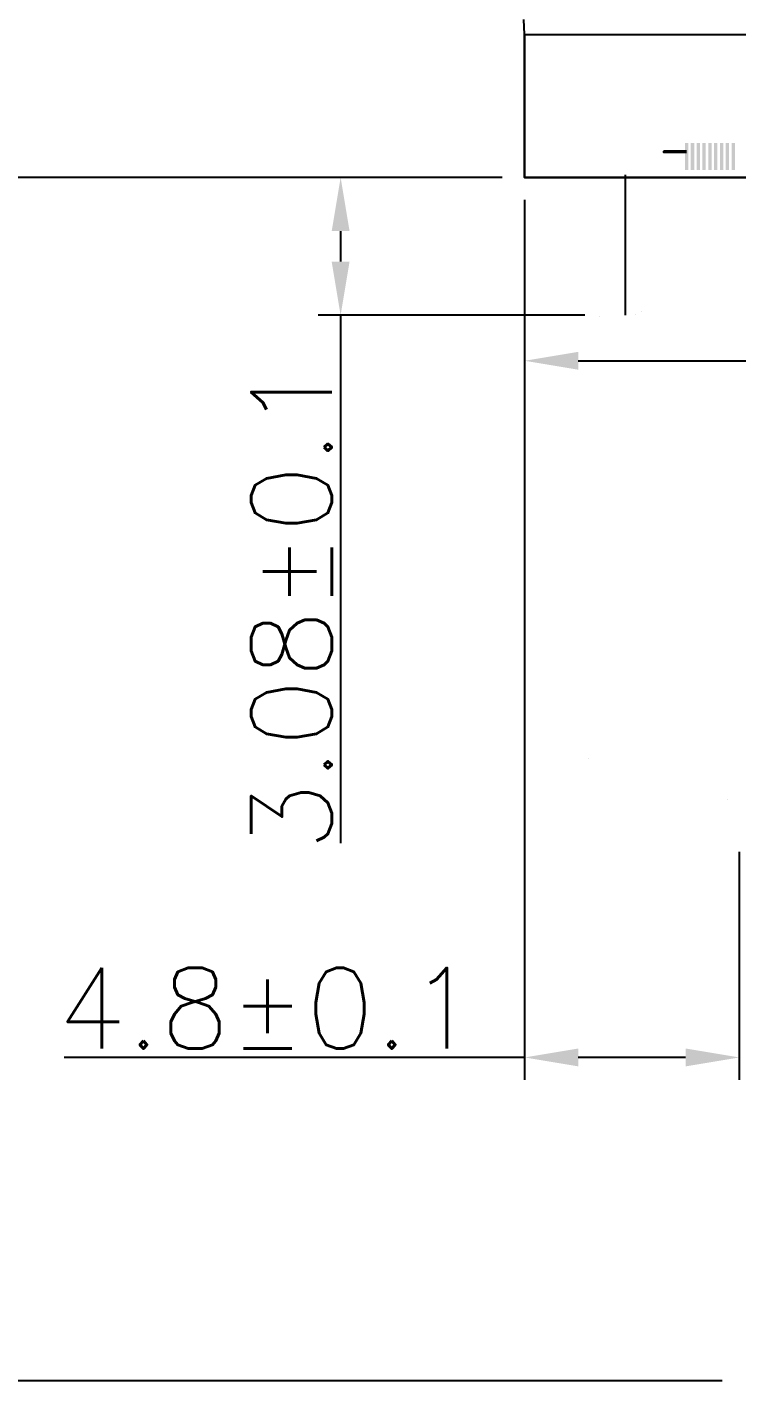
# Model space of a CAD drawing. Header units: millimetres. Extents: x 3800 to 4180, y 866 to 1126.
# Drawn here: x 3892.29 to 3908.17, y 963.82 to 994.09 of the extents above; entities that cross this region are included whole.
import ezdxf

# ---------------------------------------------------------------- set-up
doc = ezdxf.new("R2010")
doc.units = ezdxf.units.MM
doc.layers.add('', color=7, linetype='Continuous')
doc.layers.add('2-FPC', color=3, linetype='Continuous')
doc.styles.get("Standard").update_dxf_attribs({"font": 'txt', "bigfont": 'gbcbig.shx'})
doc.dimstyles.new('ISO-25$0', dxfattribs={"dimtxt": 1.8, "dimasz": 1.2, "dimexe": 0.5, "dimexo": 0.5, "dimgap": 0.2, "dimtad": 1, "dimdec": 3, "dimdsep": 46, "dimtxsty": 'Standard', "dimcen": 2.5, "dimclrd": 3, "dimclre": 3, "dimclrt": 3, "dimadec": 0, "dimazin": 0, "dimtp": 1.2, "dimtm": 1.2, "dimtfac": 1, "dimtdec": 3, "dimtmove": 0, "dimatfit": 3, "dimfxl": 1, "dimtolj": 1, "dimarcsym": 0})

# ---------------------------------------------------------------- blocks, each defined once
blk = doc.blocks.new('*D134')
at = {"layer": '2-FPC', "lineweight": -2, "transparency": 16777216}
for p, q in [((3918.621, 1050.435), (3868.867, 1050.435)), ((3869.367, 1049.235), (3869.367, 991.925)), ((3902.921, 990.725), (3868.867, 990.725))]:
    blk.add_line(p, q, dxfattribs=at)
at = {"layer": '2-FPC', "transparency": 16777216}
for points in [[(3869.167, 1049.235), (3869.567, 1049.235), (3869.367, 1050.435)], [(3869.167, 991.925), (3869.567, 991.925), (3869.367, 990.725)]]:
    blk.add_solid(points, dxfattribs=at)
at = {"layer": 'Defpoints', "color": 0, "transparency": 16777216}
for p in [(3919.121, 1050.435), (3869.367, 990.725), (3903.421, 990.725)]:
    blk.add_point(p, dxfattribs=at)
at = {"layer": '2-FPC', "transparency": 16777216, "insert": (3868.267, 1020.58), "char_height": 1.8, "attachment_point": 5, "rotation": 90}
blk.add_mtext('\\A1;59.71 %%P0.15LCM', dxfattribs=at)
blk = doc.blocks.new('RECTANGLE_18')
blk.add_solid([(0.037464, 0.299974), (0.037464, -0.299974), (-0.037464, 0.299974), (-0.037464, -0.299974)])
blk = doc.blocks.new('ROUND_21')
at = {"const_width": 0.037464}
blk.add_lwpolyline([(-0.018732, 0, 1), (0.018732, 0, 1)], format="xyb", close=True, dxfattribs=at)
blk = doc.blocks.new('ROUND_25')
at = {"const_width": 0.00005}
blk.add_lwpolyline([(-0.000024, 0, 1), (0.000024, 0, 1)], format="xyb", close=True, dxfattribs=at)
blk = doc.blocks.new('*D144')
at = {"layer": '2-FPC', "lineweight": -2, "transparency": 16777216}
for p, q in [((3902.921, 990.725), (3875.002, 990.725)), ((3875.502, 989.525), (3875.502, 965.025)), ((3907.836, 963.825), (3875.002, 963.825))]:
    blk.add_line(p, q, dxfattribs=at)
at = {"layer": '2-FPC', "transparency": 16777216}
for points in [[(3875.302, 989.525), (3875.702, 989.525), (3875.502, 990.725)], [(3875.302, 965.025), (3875.702, 965.025), (3875.502, 963.825)]]:
    blk.add_solid(points, dxfattribs=at)
at = {"layer": 'Defpoints', "color": 0, "transparency": 16777216}
for p in [(3903.421, 990.725), (3875.502, 963.825), (3908.336, 963.825)]:
    blk.add_point(p, dxfattribs=at)
at = {"layer": '2-FPC', "transparency": 16777216, "insert": (3874.402, 977.275), "char_height": 1.8, "attachment_point": 5, "rotation": 90}
blk.add_mtext('\\A1;26.9%%P0.5', dxfattribs=at)
blk = doc.blocks.new('*D146')
at = {"layer": '2-FPC', "lineweight": -2, "transparency": 16777216}
for p, q in [((3902.921, 990.725), (3898.805, 990.725)), ((3899.305, 989.525), (3899.305, 988.845)), ((3904.764, 987.645), (3898.805, 987.645)), ((3899.305, 987.645), (3899.305, 975.845))]:
    blk.add_line(p, q, dxfattribs=at)
at = {"layer": '2-FPC', "transparency": 16777216}
for points in [[(3899.105, 989.525), (3899.505, 989.525), (3899.305, 990.725)], [(3899.105, 988.845), (3899.505, 988.845), (3899.305, 987.645)]]:
    blk.add_solid(points, dxfattribs=at)
at = {"layer": 'Defpoints', "color": 0, "transparency": 16777216}
for p in [(3903.421, 990.725), (3899.305, 987.645), (3905.264, 987.645)]:
    blk.add_point(p, dxfattribs=at)
at = {"layer": '2-FPC', "transparency": 16777216, "insert": (3898.205, 981.145), "char_height": 1.8, "attachment_point": 5, "rotation": 90}
blk.add_mtext('\\A1;3.08%%P0.1', dxfattribs=at)
blk = doc.blocks.new('*D147')
at = {"layer": '2-FPC', "lineweight": -2, "transparency": 16777216}
for p, q in [((3903.421, 990.225), (3903.421, 986.128)), ((3934.821, 990.225), (3934.821, 986.128)), ((3904.621, 986.628), (3933.621, 986.628))]:
    blk.add_line(p, q, dxfattribs=at)
at = {"layer": '2-FPC', "transparency": 16777216}
for points in [[(3904.621, 986.828), (3904.621, 986.428), (3903.421, 986.628)], [(3933.621, 986.828), (3933.621, 986.428), (3934.821, 986.628)]]:
    blk.add_solid(points, dxfattribs=at)
at = {"layer": 'Defpoints', "color": 0, "transparency": 16777216}
for p in [(3903.421, 990.725), (3934.821, 990.725), (3934.821, 986.628)]:
    blk.add_point(p, dxfattribs=at)
at = {"layer": '2-FPC', "transparency": 16777216, "insert": (3919.121, 987.728), "char_height": 1.8, "attachment_point": 5}
blk.add_mtext('\\A1;31.4%%P0.1', dxfattribs=at)
blk = doc.blocks.new('*D150')
at = {"layer": '2-FPC', "lineweight": -2, "transparency": 16777216}
for p, q in [((3903.421, 990.225), (3903.421, 970.555)), ((3908.221, 975.648), (3908.221, 970.555)), ((3903.421, 971.055), (3893.121, 971.055)), ((3907.021, 971.055), (3904.621, 971.055))]:
    blk.add_line(p, q, dxfattribs=at)
at = {"layer": '2-FPC', "transparency": 16777216}
for points in [[(3904.621, 971.255), (3904.621, 970.855), (3903.421, 971.055)], [(3907.021, 971.255), (3907.021, 970.855), (3908.221, 971.055)]]:
    blk.add_solid(points, dxfattribs=at)
at = {"layer": 'Defpoints', "color": 0, "transparency": 16777216}
for p in [(3903.421, 990.725), (3908.221, 976.148), (3908.221, 971.055)]:
    blk.add_point(p, dxfattribs=at)
at = {"layer": '2-FPC', "transparency": 16777216, "insert": (3897.671, 972.155), "char_height": 1.8, "attachment_point": 5}
blk.add_mtext('\\A1;4.8%%P0.1', dxfattribs=at)

msp = doc.modelspace()

# ---------------------------------------------------------------- linework, layer by layer
at = {"layer": '', "linetype": 'Continuous'}
for p, q in [((3903.4208, 993.9192), (3903.4208, 990.7245)), ((3903.4208, 990.7245), (3934.8208, 990.7245))]:
    msp.add_line(p, q, dxfattribs=at)
at = {"layer": '', "color": 30, "true_color": 0xf26722}
msp.add_line((3905.6786, 987.6445), (3905.6786, 990.7867), dxfattribs=at)
at = {"layer": '', "color": 30, "linetype": 'Continuous', "true_color": 0xf26722}
msp.add_line((3905.5286, 990.7245), (3905.5286, 990.7245), dxfattribs=at)
at = {"layer": '', "color": 4, "linetype": 'Continuous'}
msp.add_lwpolyline([(3903.4208, 993.5245), (3903.4208, 993.9192), (3903.4042, 994.258)], dxfattribs=at)
at = {"layer": '', "color": 4}
msp.add_lwpolyline([(3903.4208, 993.9192), (3934.8208, 993.9192), (3934.8208, 990.7245), (3903.4208, 990.7245)], close=True, dxfattribs=at)
at = {"layer": '', "color": 30, "true_color": 0xf26722}
for points, const_width in [([(3906.2525, 988.1151), (3906.2525, 991.4955)], 0.0001), ([(3906.2525, 991.4955), (3933.9791, 991.4955)], 0.0001), ([(3906.2525, 988.1151), (3906.2525, 991.4955)], 0.0001), ([(3906.2525, 991.4955), (3933.9791, 991.4955)], 0.0001), ([(3907.045, 991.2994), (3906.5451, 991.2994)], 0.0749), ([(3906.2352, 988.0138), (3906.2449, 988.0562)], 0.0001), ([(3906.2352, 988.0138), (3906.2449, 988.0562)], 0.0001), ([(3906.2449, 988.0562), (3906.2505, 988.0994)], 0.0001), ([(3906.2449, 988.0562), (3906.2505, 988.0994)], 0.0001), ([(3906.2505, 988.0994), (3906.2525, 988.1151)], 0.0001), ([(3906.0389, 987.7344), (3906.0734, 987.7611)], 0.0001), ([(3906.0389, 987.7344), (3906.0734, 987.7611)], 0.0001), ([(3906.0734, 987.7611), (3906.1057, 987.7903)], 0.0001), ([(3906.0734, 987.7611), (3906.1057, 987.7903)], 0.0001), ([(3906.1057, 987.7903), (3906.1351, 987.8223)], 0.0001), ([(3906.1057, 987.7903), (3906.1351, 987.8223)], 0.0001), ([(3906.1351, 987.8223), (3906.1616, 987.8568)], 0.0001), ([(3906.1351, 987.8223), (3906.1616, 987.8568)], 0.0001), ([(3906.1616, 987.8568), (3906.1852, 987.8934)], 0.0001), ([(3906.1616, 987.8568), (3906.1852, 987.8934)], 0.0001), ([(3906.1852, 987.8934), (3906.2052, 987.932)], 0.0001), ([(3906.1852, 987.8934), (3906.2052, 987.932)], 0.0001), ([(3906.2052, 987.932), (3906.222, 987.9722)], 0.0001), ([(3906.2052, 987.932), (3906.222, 987.9722)], 0.0001), ([(3906.222, 987.9722), (3906.2352, 988.0138)], 0.0001), ([(3906.222, 987.9722), (3906.2352, 988.0138)], 0.0001), ([(3904.8542, 987.4311), (3904.8806, 987.4659)], 0.0001), ([(3904.8542, 987.4311), (3904.8806, 987.4659)], 0.0001), ([(3904.8806, 987.4659), (3904.9101, 987.4979)], 0.0001), ([(3904.8806, 987.4659), (3904.9101, 987.4979)], 0.0001), ([(3904.9101, 987.4979), (3904.9424, 987.5274)], 0.0001), ([(3904.9101, 987.4979), (3904.9424, 987.5274)], 0.0001), ([(3904.9424, 987.5274), (3904.9769, 987.5541)], 0.0001), ([(3904.9424, 987.5274), (3904.9769, 987.5541)], 0.0001), ([(3904.9769, 987.5541), (3905.0137, 987.5774)], 0.0001), ([(3904.9769, 987.5541), (3905.0137, 987.5774)], 0.0001), ([(3905.0137, 987.5774), (3905.0523, 987.5975)], 0.0001), ([(3905.0137, 987.5774), (3905.0523, 987.5975)], 0.0001), ([(3905.0523, 987.5975), (3905.0927, 987.6143)], 0.0001), ([(3905.0523, 987.5975), (3905.0927, 987.6143)], 0.0001), ([(3905.0927, 987.6143), (3905.1344, 987.6275)], 0.0001), ([(3905.0927, 987.6143), (3905.1344, 987.6275)], 0.0001), ([(3905.1344, 987.6275), (3905.1768, 987.6369)], 0.0001), ([(3905.1344, 987.6275), (3905.1768, 987.6369)], 0.0001), ([(3905.1768, 987.6369), (3905.2202, 987.6425)], 0.0001), ([(3905.1768, 987.6369), (3905.2202, 987.6425)], 0.0001), ([(3905.2202, 987.6425), (3905.2637, 987.6445)], 0.0001), ([(3905.2202, 987.6425), (3905.2637, 987.6445)], 0.0001), ([(3905.2637, 987.6445), (3905.7526, 987.6445)], 0.0001), ([(3905.2637, 987.6445), (3905.7526, 987.6445)], 0.0001), ([(3905.7526, 987.6445), (3905.7961, 987.6463)], 0.0001), ([(3905.7526, 987.6445), (3905.7961, 987.6463)], 0.0001), ([(3905.7961, 987.6463), (3905.8392, 987.6521)], 0.0001), ([(3905.7961, 987.6463), (3905.8392, 987.6521)], 0.0001), ([(3905.8392, 987.6521), (3905.8817, 987.6615)], 0.0001), ([(3905.8392, 987.6521), (3905.8817, 987.6615)], 0.0001), ([(3905.8817, 987.6615), (3905.9233, 987.6745)], 0.0001), ([(3905.8817, 987.6615), (3905.9233, 987.6745)], 0.0001), ([(3905.9233, 987.6745), (3905.9634, 987.691)], 0.0001), ([(3905.9233, 987.6745), (3905.9634, 987.691)], 0.0001), ([(3905.9634, 987.691), (3906.002, 987.711)], 0.0001), ([(3905.9634, 987.691), (3906.002, 987.711)], 0.0001), ([(3906.002, 987.711), (3906.0389, 987.7344)], 0.0001), ([(3906.002, 987.711), (3906.0389, 987.7344)], 0.0001), ([(3904.7638, 978.1475), (3904.7656, 987.1881)], 0.0001), ([(3904.7638, 978.1475), (3904.7656, 987.1881)], 0.0001), ([(3904.7656, 987.1881), (3904.7714, 987.2312)], 0.0001), ([(3904.7656, 987.1881), (3904.7714, 987.2312)], 0.0001), ([(3904.7714, 987.2312), (3904.7808, 987.2739)], 0.0001), ([(3904.7714, 987.2312), (3904.7808, 987.2739)], 0.0001), ([(3904.7808, 987.2739), (3904.794, 987.3156)], 0.0001), ([(3904.7808, 987.2739), (3904.794, 987.3156)], 0.0001), ([(3904.794, 987.3156), (3904.8105, 987.3557)], 0.0001), ([(3904.794, 987.3156), (3904.8105, 987.3557)], 0.0001), ([(3904.8105, 987.3557), (3904.8309, 987.3943)], 0.0001), ([(3904.8105, 987.3557), (3904.8309, 987.3943)], 0.0001), ([(3904.8309, 987.3943), (3904.8542, 987.4311)], 0.0001), ([(3904.8309, 987.3943), (3904.8542, 987.4311)], 0.0001), ([(3904.7638, 987.0822), (3904.7656, 987.1259)], 0.0001), ([(3904.7638, 987.0822), (3904.7656, 987.1259)], 0.0001), ([(3904.7676, 978.0606), (3904.7638, 978.1475)], 0.0001), ([(3904.7676, 978.0606), (3904.7638, 978.1475)], 0.0001), ([(3904.7788, 977.974), (3904.7676, 978.0606)], 0.0001), ([(3904.7788, 977.974), (3904.7676, 978.0606)], 0.0001), ([(3904.7978, 977.8889), (3904.7788, 977.974)], 0.0001), ([(3904.7978, 977.8889), (3904.7788, 977.974)], 0.0001), ([(3904.824, 977.8056), (3904.7978, 977.8889)], 0.0001), ([(3904.824, 977.8056), (3904.7978, 977.8889)], 0.0001), ([(3904.8573, 977.7251), (3904.824, 977.8056)], 0.0001), ([(3904.8573, 977.7251), (3904.824, 977.8056)], 0.0001), ([(3904.8977, 977.6476), (3904.8573, 977.7251)], 0.0001), ([(3904.8977, 977.6476), (3904.8573, 977.7251)], 0.0001), ([(3904.9444, 977.5742), (3904.8977, 977.6476)], 0.0001), ([(3904.9444, 977.5742), (3904.8977, 977.6476)], 0.0001), ([(3904.9975, 977.5049), (3904.9444, 977.5742)], 0.0001), ([(3904.9975, 977.5049), (3904.9444, 977.5742)], 0.0001), ([(3905.0564, 977.4406), (3904.9975, 977.5049)], 0.0001), ([(3905.0564, 977.4406), (3904.9975, 977.5049)], 0.0001), ([(3905.1209, 977.3817), (3905.0564, 977.4406)], 0.0001), ([(3905.1209, 977.3817), (3905.0564, 977.4406)], 0.0001), ([(3905.19, 977.3286), (3905.1209, 977.3817)], 0.0001), ([(3905.19, 977.3286), (3905.1209, 977.3817)], 0.0001), ([(3905.2637, 977.2816), (3905.19, 977.3286)], 0.0001), ([(3905.2637, 977.2816), (3905.19, 977.3286)], 0.0001), ([(3905.3409, 977.2412), (3905.2637, 977.2816)], 0.0001), ([(3905.3409, 977.2412), (3905.2637, 977.2816)], 0.0001), ([(3905.4217, 977.208), (3905.3409, 977.2412)], 0.0001), ([(3905.4217, 977.208), (3905.3409, 977.2412)], 0.0001), ([(3905.5047, 977.1818), (3905.4217, 977.208)], 0.0001), ([(3905.5047, 977.1818), (3905.4217, 977.208)], 0.0001), ([(3905.5898, 977.1627), (3905.5047, 977.1818)], 0.0001), ([(3905.5898, 977.1627), (3905.5047, 977.1818)], 0.0001), ([(3905.6764, 977.1513), (3905.5898, 977.1627)], 0.0001), ([(3905.6764, 977.1513), (3905.5898, 977.1627)], 0.0001), ([(3905.7638, 977.1475), (3905.6764, 977.1513)], 0.0001), ([(3905.7638, 977.1475), (3905.6764, 977.1513)], 0.0001), ([(3907.308, 977.1437), (3905.7638, 977.1475)], 0.0001), ([(3907.3943, 977.1323), (3907.308, 977.1437)], 0.0001), ([(3907.3943, 977.1323), (3907.308, 977.1437)], 0.0001), ([(3907.4794, 977.1135), (3907.3943, 977.1323)], 0.0001), ([(3907.4794, 977.1135), (3907.3943, 977.1323)], 0.0001), ([(3907.5627, 977.0873), (3907.4794, 977.1135)], 0.0001), ([(3907.5627, 977.0873), (3907.4794, 977.1135)], 0.0001), ([(3907.6432, 977.0538), (3907.5627, 977.0873)], 0.0001), ([(3907.6432, 977.0538), (3907.5627, 977.0873)], 0.0001), ([(3907.7207, 977.0136), (3907.6432, 977.0538)], 0.0001), ([(3907.7207, 977.0136), (3907.6432, 977.0538)], 0.0001), ([(3907.7944, 976.9667), (3907.7207, 977.0136)], 0.0001), ([(3907.7944, 976.9667), (3907.7207, 977.0136)], 0.0001), ([(3907.8634, 976.9136), (3907.7944, 976.9667)], 0.0001), ([(3907.8634, 976.9136), (3907.7944, 976.9667)], 0.0001), ([(3907.9277, 976.8546), (3907.8634, 976.9136)], 0.0001), ([(3907.9277, 976.8546), (3907.8634, 976.9136)], 0.0001), ([(3907.9866, 976.7904), (3907.9277, 976.8546)], 0.0001), ([(3907.9866, 976.7904), (3907.9277, 976.8546)], 0.0001), ([(3908.04, 976.721), (3907.9866, 976.7904)], 0.0001), ([(3908.04, 976.721), (3907.9866, 976.7904)], 0.0001), ([(3908.0867, 976.6476), (3908.04, 976.721)], 0.0001), ([(3908.0867, 976.6476), (3908.04, 976.721)], 0.0001), ([(3908.1271, 976.5702), (3908.0867, 976.6476)], 0.0001), ([(3908.1271, 976.5702), (3908.0867, 976.6476)], 0.0001), ([(3908.1604, 976.4896), (3908.1271, 976.5702)], 0.0001), ([(3908.1604, 976.4896), (3908.1271, 976.5702)], 0.0001), ([(3908.1865, 976.4063), (3908.1604, 976.4896)], 0.0001), ([(3908.1865, 976.4063), (3908.1604, 976.4896)], 0.0001)]:
    msp.add_lwpolyline(points, dxfattribs=dict(at, const_width=const_width))

# ---------------------------------------------------------------- block references
at = {"layer": '', "color": 30, "true_color": 0xf26722, "xscale": -1}
for name, p in [('ROUND_25', (3906.2525, 991.4955)), ('ROUND_25', (3906.2525, 991.4955)), ('RECTANGLE_18', (3907.045, 991.1919)), ('RECTANGLE_18', (3907.175, 991.1919)), ('RECTANGLE_18', (3907.3051, 991.1919)), ('RECTANGLE_18', (3907.4349, 991.1919)), ('RECTANGLE_18', (3907.5649, 991.1919)), ('RECTANGLE_18', (3907.695, 991.1919)), ('RECTANGLE_18', (3907.825, 991.1919)), ('RECTANGLE_18', (3907.9551, 991.1919)), ('RECTANGLE_18', (3908.0851, 991.1919)), ('ROUND_21', (3906.5451, 991.2994)), ('ROUND_25', (3906.2449, 988.0562)), ('ROUND_25', (3906.2449, 988.0562)), ('ROUND_25', (3906.0734, 987.7611)), ('ROUND_25', (3906.0734, 987.7611)), ('ROUND_25', (3906.1057, 987.7903)), ('ROUND_25', (3906.1057, 987.7903)), ('ROUND_25', (3906.1351, 987.8223)), ('ROUND_25', (3906.1351, 987.8223)), ('ROUND_25', (3906.1616, 987.8568)), ('ROUND_25', (3906.1616, 987.8568)), ('ROUND_25', (3906.1852, 987.8934)), ('ROUND_25', (3906.1852, 987.8934)), ('ROUND_25', (3906.2052, 987.932)), ('ROUND_25', (3906.2052, 987.932)), ('ROUND_25', (3906.222, 987.9722)), ('ROUND_25', (3906.222, 987.9722)), ('ROUND_25', (3906.2352, 988.0138)), ('ROUND_25', (3906.2352, 988.0138)), ('ROUND_25', (3904.8806, 987.4659)), ('ROUND_25', (3904.8806, 987.4659)), ('ROUND_25', (3904.9101, 987.4979)), ('ROUND_25', (3904.9101, 987.4979)), ('ROUND_25', (3904.9424, 987.5274)), ('ROUND_25', (3904.9424, 987.5274)), ('ROUND_25', (3904.9769, 987.5541)), ('ROUND_25', (3904.9769, 987.5541)), ('ROUND_25', (3905.0137, 987.5774)), ('ROUND_25', (3905.0137, 987.5774)), ('ROUND_25', (3905.0523, 987.5975)), ('ROUND_25', (3905.0523, 987.5975)), ('ROUND_25', (3905.0927, 987.6143)), ('ROUND_25', (3905.0927, 987.6143)), ('ROUND_25', (3905.1344, 987.6275)), ('ROUND_25', (3905.1344, 987.6275)), ('ROUND_25', (3905.1768, 987.6369)), ('ROUND_25', (3905.1768, 987.6369)), ('ROUND_25', (3905.2202, 987.6425)), ('ROUND_25', (3905.2202, 987.6425)), ('ROUND_25', (3905.2637, 987.6445)), ('ROUND_25', (3905.2637, 987.6445)), ('ROUND_25', (3905.7526, 987.6445)), ('ROUND_25', (3905.7526, 987.6445)), ('ROUND_25', (3905.7961, 987.6463)), ('ROUND_25', (3905.7961, 987.6463)), ('ROUND_25', (3905.8392, 987.6521)), ('ROUND_25', (3905.8392, 987.6521)), ('ROUND_25', (3905.8817, 987.6615)), ('ROUND_25', (3905.8817, 987.6615)), ('ROUND_25', (3905.9233, 987.6745)), ('ROUND_25', (3905.9233, 987.6745)), ('ROUND_25', (3905.9634, 987.691)), ('ROUND_25', (3905.9634, 987.691)), ('ROUND_25', (3906.002, 987.711)), ('ROUND_25', (3906.002, 987.711)), ('ROUND_25', (3906.0389, 987.7344)), ('ROUND_25', (3906.0389, 987.7344)), ('ROUND_25', (3904.7714, 987.2312)), ('ROUND_25', (3904.7714, 987.2312)), ('ROUND_25', (3904.7808, 987.2739)), ('ROUND_25', (3904.7808, 987.2739)), ('ROUND_25', (3904.794, 987.3156)), ('ROUND_25', (3904.794, 987.3156)), ('ROUND_25', (3904.8105, 987.3557)), ('ROUND_25', (3904.8105, 987.3557)), ('ROUND_25', (3904.8309, 987.3943)), ('ROUND_25', (3904.8309, 987.3943)), ('ROUND_25', (3904.8542, 987.4311)), ('ROUND_25', (3904.8542, 987.4311)), ('ROUND_25', (3904.7638, 987.0822)), ('ROUND_25', (3904.7638, 987.0822)), ('ROUND_25', (3904.7656, 987.1259)), ('ROUND_25', (3904.7656, 987.1259)), ('ROUND_25', (3904.7638, 978.1475)), ('ROUND_25', (3904.7638, 978.1475)), ('ROUND_25', (3904.7676, 978.0606)), ('ROUND_25', (3904.7676, 978.0606)), ('ROUND_25', (3904.7788, 977.974)), ('ROUND_25', (3904.7788, 977.974)), ('ROUND_25', (3904.7978, 977.8889)), ('ROUND_25', (3904.7978, 977.8889)), ('ROUND_25', (3904.824, 977.8056)), ('ROUND_25', (3904.824, 977.8056)), ('ROUND_25', (3904.8573, 977.7251)), ('ROUND_25', (3904.8573, 977.7251)), ('ROUND_25', (3904.8977, 977.6476)), ('ROUND_25', (3904.8977, 977.6476)), ('ROUND_25', (3904.9444, 977.5742)), ('ROUND_25', (3904.9444, 977.5742)), ('ROUND_25', (3904.9975, 977.5049)), ('ROUND_25', (3904.9975, 977.5049)), ('ROUND_25', (3905.0564, 977.4406)), ('ROUND_25', (3905.0564, 977.4406)), ('ROUND_25', (3905.1209, 977.3817)), ('ROUND_25', (3905.1209, 977.3817)), ('ROUND_25', (3905.19, 977.3286)), ('ROUND_25', (3905.19, 977.3286)), ('ROUND_25', (3905.2637, 977.2816)), ('ROUND_25', (3905.2637, 977.2816)), ('ROUND_25', (3905.3409, 977.2412)), ('ROUND_25', (3905.3409, 977.2412)), ('ROUND_25', (3905.4217, 977.208)), ('ROUND_25', (3905.4217, 977.208)), ('ROUND_25', (3905.5047, 977.1818)), ('ROUND_25', (3905.5047, 977.1818)), ('ROUND_25', (3905.5898, 977.1627)), ('ROUND_25', (3905.5898, 977.1627)), ('ROUND_25', (3905.6764, 977.1513)), ('ROUND_25', (3905.6764, 977.1513)), ('ROUND_25', (3905.7638, 977.1475)), ('ROUND_25', (3905.7638, 977.1475)), ('ROUND_25', (3907.3943, 977.1323)), ('ROUND_25', (3907.3943, 977.1323)), ('ROUND_25', (3907.4794, 977.1135)), ('ROUND_25', (3907.4794, 977.1135)), ('ROUND_25', (3907.5627, 977.0873)), ('ROUND_25', (3907.5627, 977.0873)), ('ROUND_25', (3907.6432, 977.0538)), ('ROUND_25', (3907.6432, 977.0538)), ('ROUND_25', (3907.7207, 977.0136)), ('ROUND_25', (3907.7207, 977.0136)), ('ROUND_25', (3907.7944, 976.9667)), ('ROUND_25', (3907.7944, 976.9667)), ('ROUND_25', (3907.8634, 976.9136)), ('ROUND_25', (3907.8634, 976.9136)), ('ROUND_25', (3907.9277, 976.8546)), ('ROUND_25', (3907.9277, 976.8546)), ('ROUND_25', (3907.9866, 976.7904)), ('ROUND_25', (3907.9866, 976.7904)), ('ROUND_25', (3908.04, 976.721)), ('ROUND_25', (3908.04, 976.721)), ('ROUND_25', (3908.0867, 976.6476)), ('ROUND_25', (3908.0867, 976.6476)), ('ROUND_25', (3908.1271, 976.5702)), ('ROUND_25', (3908.1271, 976.5702)), ('ROUND_25', (3908.1604, 976.4896)), ('ROUND_25', (3908.1604, 976.4896))]:
    msp.add_blockref(name, p, dxfattribs=at)

# ---------------------------------------------------------------- dimensions: what is measured, and where the dimension line sits
at = {"layer": '2-FPC', "color": 3}
dim = msp.add_linear_dim(base=(3869.3674, 990.7245), p1=(3919.1208, 1050.4345), p2=(3903.4208, 990.7245), angle=90, text='<> %%P0.15LCM', dimstyle='ISO-25$0', override={"dimclrd": 256, "dimclre": 256, "dimclrt": 256}, dxfattribs=at)
dim.commit()
dim.dimension.update_dxf_attribs({"geometry": '*D134', "text_midpoint": (3869.3674, 1020.5795), "dimtype": 160})
for base, p2, text, picture, middle in [((3875.5016, 963.8248), (3908.3361, 963.8248), '<>%%P0.5', '*D144', (3874.4016, 977.2746)), ((3899.3046, 987.6445), (3905.2637, 987.6445), '<>%%P0.1', '*D146', (3898.2046, 981.1445))]:
    dim = msp.add_linear_dim(base=base, p1=(3903.4208, 990.7245), p2=p2, angle=90, text=text, dimstyle='ISO-25$0', override={"dimclrd": 256, "dimclre": 256, "dimclrt": 256}, dxfattribs=at)
    dim.commit()
    dim.dimension.update_dxf_attribs({"geometry": picture, "text_midpoint": middle})
dim = msp.add_linear_dim(base=(3908.2209, 971.0548), p1=(3903.4208, 990.7245), p2=(3908.2209, 976.1475), text='<>%%P0.1', dimstyle='ISO-25$0', override={"dimclrd": 256, "dimclre": 256, "dimclrt": 256}, dxfattribs=at)
dim.commit()
dim.dimension.update_dxf_attribs({"geometry": '*D150', "text_midpoint": (3897.6708, 971.0548), "dimtype": 160})
dim = msp.add_linear_dim(base=(3934.8208, 986.6278), p1=(3903.4208, 990.7245), p2=(3934.8208, 990.7245), text='<>%%P0.1', dimstyle='ISO-25$0', override={"dimclrd": 256, "dimclre": 256, "dimclrt": 256}, dxfattribs=at)
dim.commit()
dim.dimension.update_dxf_attribs({"geometry": '*D147', "text_midpoint": (3919.1208, 987.7278)})

doc.saveas('drawing.dxf')
